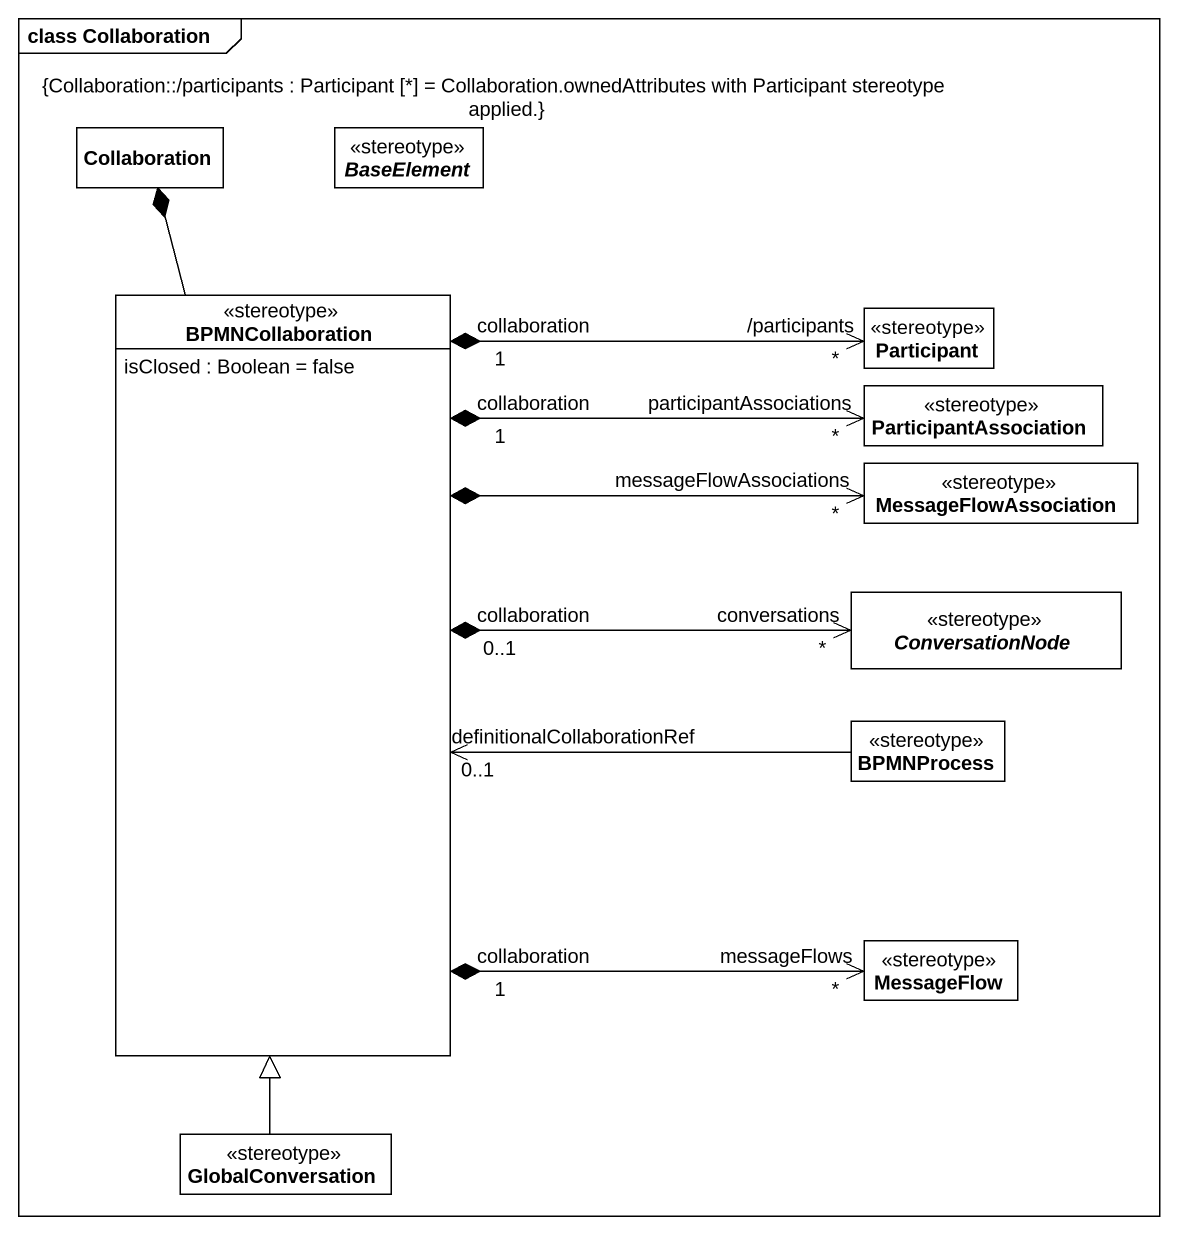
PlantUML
@startuml
mainframe class Collaboration
hide circle
hide empty members
class Collaboration
abstract class BaseElement <<stereotype>>
class BPMNCollaboration <<stereotype>> {
  isClosed : Boolean = false
}
class "Participant" as Participant_ <<stereotype>>
class ParticipantAssociation <<stereotype>>
class MessageFlowAssociation <<stereotype>>
abstract class ConversationNode <<stereotype>>
class BPMNProcess <<stereotype>>
class MessageFlow <<stereotype>>
class GlobalConversation <<stereotype>>
BPMNCollaboration -up-* Collaboration
BPMNCollaboration "collaboration\n1" *-right-> "/participants\n*\n{Collaboration::/participants : Participant [*] = Collaboration.ownedAttributes with Participant stereotype applied.}" Participant_
BPMNCollaboration "collaboration\n1" *-right-> "participantAssociations\n*" ParticipantAssociation
BPMNCollaboration *-right-> "messageFlowAssociations\n*" MessageFlowAssociation
BPMNCollaboration "collaboration\n0..1" *-right-> "conversations\n*" ConversationNode
BPMNCollaboration "collaboration\n1" *-right-> "messageFlows\n*" MessageFlow
BPMNProcess -left-> "definitionalCollaborationRef\n0..1" BPMNCollaboration
GlobalConversation -up-|> BPMNCollaboration
@enduml
